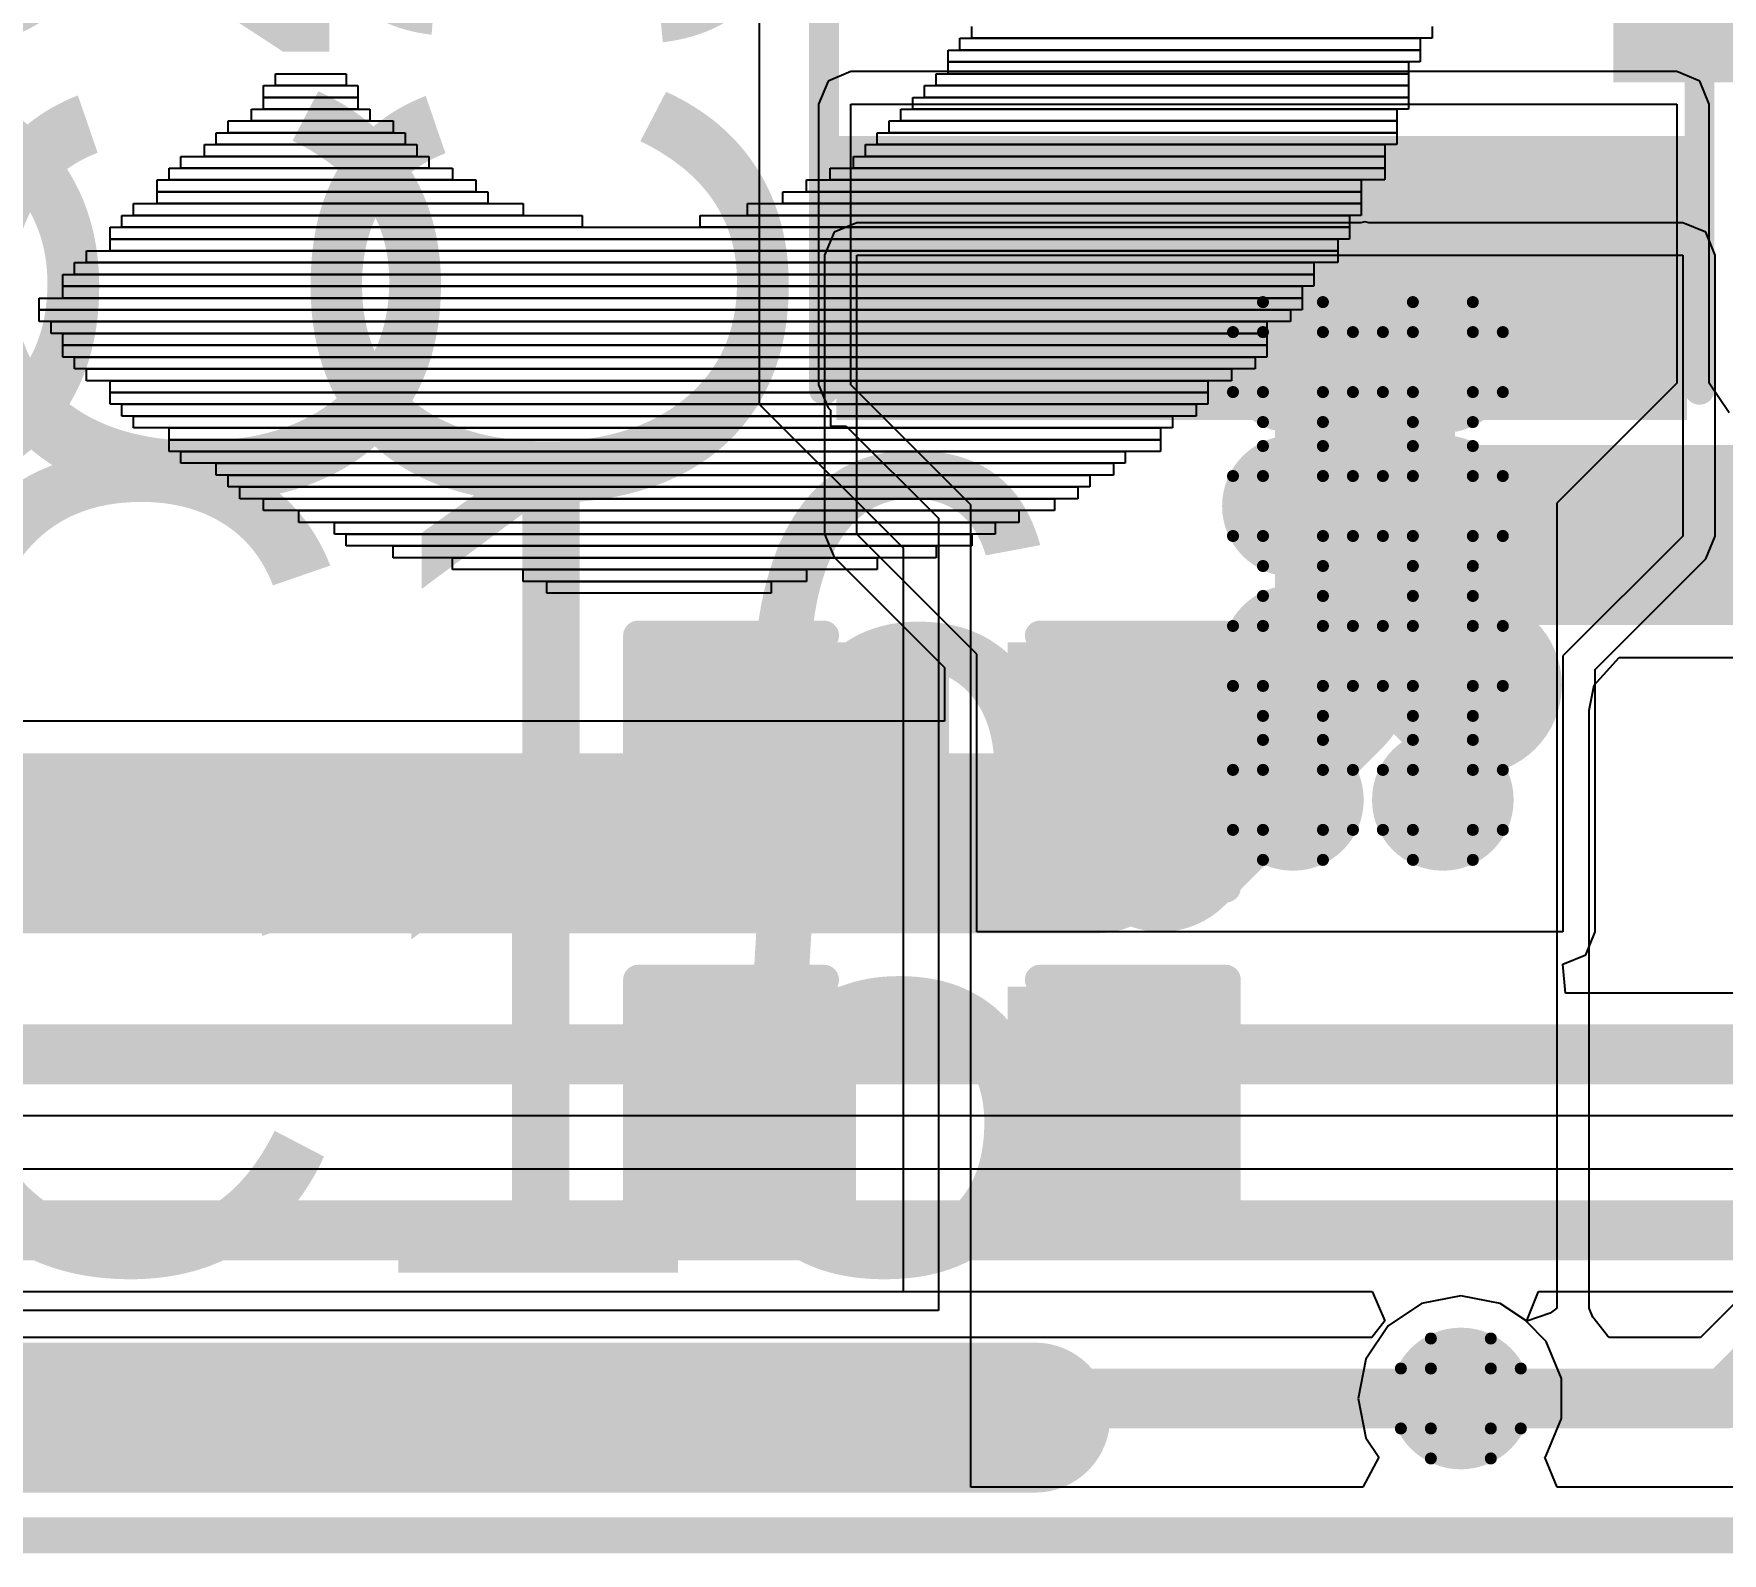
# Model space of a CAD drawing. Header units: inches. Extents: x -1 to 13, y -1.6 to 0.5.
# Drawn here: x 1.435 to 1.7166, y -1.4986 to -1.2453 of the extents above; entities that cross this region are included whole.
import ezdxf

# ---------------------------------------------------------------- set-up
doc = ezdxf.new("R2010")
doc.units = ezdxf.units.IN
doc.header["$MEASUREMENT"] = 0
for name, color, linetype in [('Board_outline', 216, 'Continuous'), ('Bottom Layer', 5, 'Continuous'), ('Bottom Overlay', 54, 'Continuous'), ('Drill Drawing', 1, 'Continuous'), ('Top Glue Points', 56, 'Continuous'), ('Top Layer', 1, 'Continuous'), ('Top Overlay', 2, 'Continuous'), ('Top Paste', 8, 'Continuous'), ('Top Solder', 216, 'Continuous'), ('Via Holes', 16, 'Continuous')]:
    doc.layers.add(name, color=color, linetype=linetype)
doc.styles.add('Arial', font='', dxfattribs={"height": 0.2})
doc.styles.get('Arial').set_extended_font_data('Arial')

# ---------------------------------------------------------------- blocks, each defined once
blk = doc.blocks.new('VLS3012HBX_3R3M_10')
at = {"layer": 'Top Layer'}
for points in [[(-0.05906, 0.06693), (-0.01969, 0.06693), (-0.01969, -0.06693), (-0.05906, -0.06693)], [(0.01969, 0.06693), (0.05906, 0.06693), (0.05906, -0.06693), (0.01969, -0.06693)]]:
    blk.add_hatch(color=1, dxfattribs=at).paths.add_polyline_path(points)
at = {"layer": 'Top Paste'}
for points in [[(-0.05906, 0.06693), (-0.01969, 0.06693), (-0.01969, -0.06693), (-0.05906, -0.06693)], [(0.01969, 0.06693), (0.05906, 0.06693), (0.05906, -0.06693), (0.01969, -0.06693)]]:
    blk.add_hatch(color=8, dxfattribs=at).paths.add_polyline_path(points)
at = {"layer": 'Top Solder'}
for points in [[(-0.06306, 0.07093), (-0.01569, 0.07093), (-0.01569, -0.07093), (-0.06306, -0.07093)], [(0.01569, 0.07093), (0.06306, 0.07093), (0.06306, -0.07093), (0.01569, -0.07093)]]:
    blk.add_hatch(color=216, dxfattribs=at).paths.add_polyline_path(points)
at = {"layer": 'Top Overlay', "const_width": 0.005}
for points in [[(0.058, 0.073), (-0.059, 0.073)], [(0.058, -0.073), (-0.059, -0.073)]]:
    blk.add_lwpolyline(points, dxfattribs=at)
at = {"layer": 'Top Overlay', "const_width": 0.0025}
for points in [[(-0.06025, 0.073, 1), (-0.05775, 0.073, 1)], [(0.05675, 0.073, 1), (0.05925, 0.073, 1)], [(-0.06025, -0.073, 1), (-0.05775, -0.073, 1)], [(0.05675, -0.073, 1), (0.05925, -0.073, 1)]]:
    blk.add_lwpolyline(points, format="xyb", close=True, dxfattribs=at)
blk = doc.blocks.new('CAP_0603_32')
at = {"layer": 'Top Layer'}
for points in [[(-0.015, 0.0175), (-0.015, -0.0175), (-0.045, -0.0175), (-0.045, 0.0175)], [(0.045, 0.0175), (0.045, -0.0175), (0.015, -0.0175), (0.015, 0.0175)]]:
    blk.add_hatch(color=1, dxfattribs=at).paths.add_polyline_path(points)
at = {"layer": 'Top Paste'}
for points in [[(-0.015, 0.0175), (-0.015, -0.0175), (-0.045, -0.0175), (-0.045, 0.0175)], [(0.045, 0.0175), (0.045, -0.0175), (0.015, -0.0175), (0.015, 0.0175)]]:
    blk.add_hatch(color=8, dxfattribs=at).paths.add_polyline_path(points)
at = {"layer": 'Top Solder'}
for points in [[(-0.01264, 0.01986), (-0.01264, -0.01986), (-0.04736, -0.01986), (-0.04736, 0.01986)], [(0.04736, 0.01986), (0.04736, -0.01986), (0.01264, -0.01986), (0.01264, 0.01986)]]:
    blk.add_hatch(color=216, dxfattribs=at).paths.add_polyline_path(points)
at = {"layer": 'Top Overlay', "const_width": 0.005}
for points in [[(-0.049, -0.021), (-0.049, 0.021)], [(-0.049, 0.021), (-0.018, 0.021)], [(0.018, 0.021), (0.049, 0.021)], [(0.049, -0.021), (0.049, 0.021)], [(-0.049, -0.021), (-0.018, -0.021)], [(0.018, -0.021), (0.049, -0.021)]]:
    blk.add_lwpolyline(points, dxfattribs=at)
at = {"layer": 'Top Overlay', "const_width": 0.0025}
for points in [[(-0.05025, 0.021, 1), (-0.04775, 0.021, 1)], [(-0.05025, 0.021, 1), (-0.04775, 0.021, 1)], [(-0.01925, 0.021, 1), (-0.01675, 0.021, 1)], [(0.01675, 0.021, 1), (0.01925, 0.021, 1)], [(0.04775, 0.021, 1), (0.05025, 0.021, 1)], [(0.04775, 0.021, 1), (0.05025, 0.021, 1)], [(-0.05025, -0.021, 1), (-0.04775, -0.021, 1)], [(-0.05025, -0.021, 1), (-0.04775, -0.021, 1)], [(-0.01925, -0.021, 1), (-0.01675, -0.021, 1)], [(0.01675, -0.021, 1), (0.01925, -0.021, 1)], [(0.04775, -0.021, 1), (0.05025, -0.021, 1)], [(0.04775, -0.021, 1), (0.05025, -0.021, 1)]]:
    blk.add_lwpolyline(points, format="xyb", close=True, dxfattribs=at)
blk = doc.blocks.new('CAP_0603_33')
at = {"layer": 'Top Layer'}
for points in [[(-0.015, 0.0175), (-0.015, -0.0175), (-0.045, -0.0175), (-0.045, 0.0175)], [(0.045, 0.0175), (0.045, -0.0175), (0.015, -0.0175), (0.015, 0.0175)]]:
    blk.add_hatch(color=1, dxfattribs=at).paths.add_polyline_path(points)
at = {"layer": 'Top Paste'}
for points in [[(-0.015, 0.0175), (-0.015, -0.0175), (-0.045, -0.0175), (-0.045, 0.0175)], [(0.045, 0.0175), (0.045, -0.0175), (0.015, -0.0175), (0.015, 0.0175)]]:
    blk.add_hatch(color=8, dxfattribs=at).paths.add_polyline_path(points)
at = {"layer": 'Top Solder'}
for points in [[(-0.01264, 0.01986), (-0.01264, -0.01986), (-0.04736, -0.01986), (-0.04736, 0.01986)], [(0.04736, 0.01986), (0.04736, -0.01986), (0.01264, -0.01986), (0.01264, 0.01986)]]:
    blk.add_hatch(color=216, dxfattribs=at).paths.add_polyline_path(points)
at = {"layer": 'Top Overlay', "const_width": 0.005}
for points in [[(-0.049, -0.021), (-0.049, 0.021)], [(-0.049, 0.021), (-0.018, 0.021)], [(0.018, 0.021), (0.049, 0.021)], [(0.049, -0.021), (0.049, 0.021)], [(-0.049, -0.021), (-0.018, -0.021)], [(0.018, -0.021), (0.049, -0.021)]]:
    blk.add_lwpolyline(points, dxfattribs=at)
at = {"layer": 'Top Overlay', "const_width": 0.0025}
for points in [[(-0.05025, 0.021, 1), (-0.04775, 0.021, 1)], [(-0.05025, 0.021, 1), (-0.04775, 0.021, 1)], [(-0.01925, 0.021, 1), (-0.01675, 0.021, 1)], [(0.01675, 0.021, 1), (0.01925, 0.021, 1)], [(0.04775, 0.021, 1), (0.05025, 0.021, 1)], [(0.04775, 0.021, 1), (0.05025, 0.021, 1)], [(-0.05025, -0.021, 1), (-0.04775, -0.021, 1)], [(-0.05025, -0.021, 1), (-0.04775, -0.021, 1)], [(-0.01925, -0.021, 1), (-0.01675, -0.021, 1)], [(0.01675, -0.021, 1), (0.01925, -0.021, 1)], [(0.04775, -0.021, 1), (0.05025, -0.021, 1)], [(0.04775, -0.021, 1), (0.05025, -0.021, 1)]]:
    blk.add_lwpolyline(points, format="xyb", close=True, dxfattribs=at)

msp = doc.modelspace()

# ---------------------------------------------------------------- hatches: boundary and pattern name
at = {"layer": 'Bottom Layer'}
h = msp.add_hatch(color=5, dxfattribs=at)
edge = h.paths.add_edge_path()
edge.add_arc((1.645, -1.3), 0.01181, 0, 360)
h = msp.add_hatch(color=5, dxfattribs=at)
edge = h.paths.add_edge_path()
edge.add_arc((1.67, -1.3), 0.01181, 0, 360)
h = msp.add_hatch(color=5, dxfattribs=at)
edge = h.paths.add_edge_path()
edge.add_arc((1.645, -1.324), 0.01181, 0, 360)
h = msp.add_hatch(color=5, dxfattribs=at)
edge = h.paths.add_edge_path()
edge.add_arc((1.67, -1.324), 0.01181, 0, 360)
h = msp.add_hatch(color=5, dxfattribs=at)
edge = h.paths.add_edge_path()
edge.add_arc((1.645, -1.349), 0.01181, 0, 360)
h = msp.add_hatch(color=5, dxfattribs=at)
edge = h.paths.add_edge_path()
edge.add_arc((1.67, -1.349), 0.01181, 0, 360)
h = msp.add_hatch(color=5, dxfattribs=at)
edge = h.paths.add_edge_path()
edge.add_arc((1.645, -1.373), 0.01181, 0, 360)
h = msp.add_hatch(color=5, dxfattribs=at)
edge = h.paths.add_edge_path()
edge.add_arc((1.67, -1.373), 0.01181, 0, 360)
h = msp.add_hatch(color=5, dxfattribs=at)
edge = h.paths.add_edge_path()
edge.add_arc((1.673, -1.47281), 0.01181, 0, 360)
at = {"layer": 'Top Glue Points'}
for points in [[(1.57193, -1.29823), (1.58767, -1.29823), (1.58767, -1.27461), (1.57193, -1.27461)], [(1.57193, -1.37062), (1.58767, -1.37062), (1.58767, -1.347), (1.57193, -1.347)]]:
    msp.add_hatch(color=56, dxfattribs=at).paths.add_polyline_path(points)
at = {"layer": 'Top Layer'}
h = msp.add_hatch(color=1, dxfattribs=at)
edge = h.paths.add_edge_path()
edge.add_arc((1.645, -1.3), 0.01181, 0, 360)
h = msp.add_hatch(color=1, dxfattribs=at)
edge = h.paths.add_edge_path()
edge.add_arc((1.67, -1.3), 0.01181, 0, 360)
h = msp.add_hatch(color=1, dxfattribs=at)
edge = h.paths.add_edge_path()
edge.add_arc((1.645, -1.324), 0.01181, 0, 360)
h = msp.add_hatch(color=1, dxfattribs=at)
edge = h.paths.add_edge_path()
edge.add_arc((1.67, -1.324), 0.01181, 0, 360)
h = msp.add_hatch(color=1, dxfattribs=at)
edge = h.paths.add_edge_path()
edge.add_arc((1.645, -1.349), 0.01181, 0, 360)
h = msp.add_hatch(color=1, dxfattribs=at)
edge = h.paths.add_edge_path()
edge.add_arc((1.67, -1.349), 0.01181, 0, 360)
h = msp.add_hatch(color=1, dxfattribs=at)
edge = h.paths.add_edge_path()
edge.add_arc((1.645, -1.373), 0.01181, 0, 360)
h = msp.add_hatch(color=1, dxfattribs=at)
edge = h.paths.add_edge_path()
edge.add_arc((1.67, -1.373), 0.01181, 0, 360)
h = msp.add_hatch(color=1, dxfattribs=at)
edge = h.paths.add_edge_path()
edge.add_arc((1.673, -1.47281), 0.01181, 0, 360)
at = {"layer": 'Via Holes'}
h = msp.add_hatch(color=7, dxfattribs=at)
edge = h.paths.add_edge_path()
edge.add_arc((1.645, -1.3), 0.00591, 0, 360)
h = msp.add_hatch(color=7, dxfattribs=at)
edge = h.paths.add_edge_path()
edge.add_arc((1.67, -1.3), 0.00591, 0, 360)
h = msp.add_hatch(color=7, dxfattribs=at)
edge = h.paths.add_edge_path()
edge.add_arc((1.645, -1.324), 0.00591, 0, 360)
h = msp.add_hatch(color=7, dxfattribs=at)
edge = h.paths.add_edge_path()
edge.add_arc((1.67, -1.324), 0.00591, 0, 360)
h = msp.add_hatch(color=7, dxfattribs=at)
edge = h.paths.add_edge_path()
edge.add_arc((1.645, -1.349), 0.00591, 0, 360)
h = msp.add_hatch(color=7, dxfattribs=at)
edge = h.paths.add_edge_path()
edge.add_arc((1.67, -1.349), 0.00591, 0, 360)
h = msp.add_hatch(color=7, dxfattribs=at)
edge = h.paths.add_edge_path()
edge.add_arc((1.645, -1.373), 0.00591, 0, 360)
h = msp.add_hatch(color=7, dxfattribs=at)
edge = h.paths.add_edge_path()
edge.add_arc((1.67, -1.373), 0.00591, 0, 360)
h = msp.add_hatch(color=7, dxfattribs=at)
edge = h.paths.add_edge_path()
edge.add_arc((1.673, -1.47281), 0.00591, 0, 360)

# ---------------------------------------------------------------- linework, layer by layer
at = {"layer": 'Board_outline', "const_width": 0.006}
msp.add_lwpolyline([(-0.65035, -1.49561), (2.89296, -1.49561)], dxfattribs=at)
at = {"layer": 'Bottom Layer'}
for p, q in [((1.5723, -1.27677), (1.56847, -1.27835)), ((1.65635, -1.27677), (1.5723, -1.27677)), ((1.657, -1.27664), (1.65635, -1.27677)), ((1.65765, -1.27677), (1.657, -1.27664)), ((1.71, -1.27677), (1.65765, -1.27677)), ((1.71383, -1.27835), (1.71, -1.27677)), ((1.56847, -1.27835), (1.56689, -1.28218)), ((1.71541, -1.28218), (1.71383, -1.27835)), ((1.56689, -1.28218), (1.56689, -1.3287)), ((1.5723, -1.3287), (1.5723, -1.28218)), ((1.5723, -1.28218), (1.71, -1.28218)), ((1.71, -1.28218), (1.71, -1.329)), ((1.71541, -1.329), (1.71541, -1.28218)), ((1.56689, -1.3287), (1.56847, -1.33253)), ((1.5923, -1.3487), (1.5723, -1.3287)), ((1.71, -1.329), (1.69, -1.349)), ((1.71383, -1.33283), (1.71541, -1.329)), ((1.71541, -1.329), (1.71541, -1.329)), ((1.56847, -1.33253), (1.58689, -1.35094)), ((1.69541, -1.35124), (1.71383, -1.33283)), ((1.5923, -1.395), (1.5923, -1.3487)), ((1.58689, -1.35094), (1.58689, -1.35985)), ((1.69, -1.349), (1.69, -1.395)), ((1.69541, -1.395), (1.69541, -1.35124)), ((1.58689, -1.35985), (1.39687, -1.35985)), ((1.69, -1.395), (1.5923, -1.395)), ((1.69383, -1.39883), (1.69541, -1.395)), ((1.69, -1.40041), (1.69383, -1.39883)), ((1.69047, -1.40522), (1.69, -1.40041)), ((1.79548, -1.40522), (1.69047, -1.40522)), ((0.7369, -1.42561), (1.7997, -1.42561)), ((1.86599, -1.43459), (0.73403, -1.43459)), ((0.85033, -1.45498), (1.65819, -1.45498)), ((1.65819, -1.45498), (1.66034, -1.45986)), ((1.68394, -1.45998), (1.68595, -1.45498)), ((1.68595, -1.45498), (1.87022, -1.45498)), ((1.66034, -1.45986), (1.65817, -1.46262)), ((1.68725, -1.46329), (1.68394, -1.45998)), ((1.65817, -1.46262), (0.85035, -1.46262)), ((1.68981, -1.46947), (1.68725, -1.46329)), ((1.68981, -1.47615), (1.68981, -1.46947)), ((1.68725, -1.48233), (1.68981, -1.47615)), ((1.687, -1.48258), (1.68725, -1.48233)), ((1.68907, -1.48758), (1.687, -1.48258)), ((2.89296, -1.48758), (1.68907, -1.48758))]:
    msp.add_line(p, q, dxfattribs=at)
for points, const_width in [([(1.657, -1.346), (1.657, -1.29703)], 0.03), ([(1.623, -1.38), (1.6495, -1.3535)], 0.03), ([(0.46775, -1.38025), (1.61226, -1.38025)], 0.03), ([(0.72332, -1.41542), (1.7997, -1.41542)], 0.01), ([(0.47725, -1.44478), (1.87022, -1.44478)], 0.01), ([(0.83552, -1.47281), (1.673, -1.47281)], 0.01)]:
    msp.add_lwpolyline(points, dxfattribs=dict(at, const_width=const_width))
for points, const_width in [([(1.6495, -1.29703, 1), (1.6645, -1.29703, 1)], 0.015), ([(1.6495, -1.346, 1), (1.6645, -1.346, 1)], 0.015), ([(1.642, -1.3535, 1), (1.657, -1.3535, 1)], 0.015), ([(1.60476, -1.38025, 1), (1.61976, -1.38025, 1)], 0.015), ([(1.6155, -1.38, 1), (1.6305, -1.38, 1)], 0.015), ([(1.6705, -1.47281, 1), (1.6755, -1.47281, 1)], 0.005)]:
    msp.add_lwpolyline(points, format="xyb", close=True, dxfattribs=dict(at, const_width=const_width))
at = {"layer": 'Bottom Overlay'}
for p, q in [((1.59143, -1.24602), (1.59143, -1.24405)), ((1.6682, -1.24405), (1.6682, -1.24602)), ((1.58946, -1.24799), (1.58946, -1.24602)), ((1.58946, -1.24602), (1.66623, -1.24602)), ((1.6682, -1.24602), (1.59143, -1.24602)), ((1.66623, -1.24602), (1.66623, -1.24799)), ((1.5875, -1.24996), (1.5875, -1.24799)), ((1.5875, -1.24799), (1.66623, -1.24799)), ((1.66623, -1.24996), (1.5875, -1.24996)), ((1.5875, -1.25192), (1.5875, -1.24996)), ((1.5875, -1.24996), (1.66427, -1.24996)), ((1.66623, -1.24799), (1.58946, -1.24799)), ((1.66427, -1.24996), (1.66427, -1.25192)), ((1.66623, -1.24799), (1.66623, -1.24996)), ((1.4753, -1.25389), (1.4753, -1.25192)), ((1.4753, -1.25192), (1.4871, -1.25192)), ((1.4871, -1.25192), (1.4871, -1.25389)), ((1.58553, -1.25389), (1.58553, -1.25192)), ((1.58553, -1.25192), (1.66427, -1.25192)), ((1.66427, -1.25192), (1.5875, -1.25192)), ((1.66427, -1.25192), (1.66427, -1.25389)), ((1.47332, -1.25586), (1.47332, -1.25389)), ((1.47332, -1.25389), (1.48907, -1.25389)), ((1.4871, -1.25389), (1.4753, -1.25389)), ((1.48907, -1.25389), (1.48907, -1.25586)), ((1.58356, -1.25586), (1.58356, -1.25389)), ((1.58356, -1.25389), (1.66427, -1.25389)), ((1.66427, -1.25389), (1.58553, -1.25389)), ((1.66427, -1.25389), (1.66427, -1.25586)), ((1.47135, -1.2598), (1.47135, -1.25783)), ((1.47135, -1.25783), (1.49104, -1.25783)), ((1.47332, -1.25783), (1.47332, -1.25586)), ((1.47332, -1.25586), (1.48907, -1.25586)), ((1.48907, -1.25586), (1.47332, -1.25586)), ((1.48907, -1.25783), (1.47332, -1.25783)), ((1.48907, -1.25586), (1.48907, -1.25783)), ((1.49104, -1.25783), (1.49104, -1.2598)), ((1.57963, -1.2598), (1.57963, -1.25783)), ((1.57963, -1.25783), (1.6623, -1.25783)), ((1.58159, -1.25783), (1.58159, -1.25586)), ((1.58159, -1.25586), (1.66427, -1.25586)), ((1.66427, -1.25783), (1.58159, -1.25783)), ((1.66427, -1.25586), (1.58356, -1.25586)), ((1.6623, -1.25783), (1.6623, -1.2598)), ((1.66427, -1.25586), (1.66427, -1.25783)), ((1.46741, -1.26177), (1.46741, -1.2598)), ((1.46741, -1.2598), (1.49497, -1.2598)), ((1.49104, -1.2598), (1.47135, -1.2598)), ((1.49497, -1.2598), (1.49497, -1.26177)), ((1.57766, -1.26177), (1.57766, -1.2598)), ((1.57766, -1.2598), (1.6623, -1.2598)), ((1.6623, -1.2598), (1.57963, -1.2598)), ((1.6623, -1.2598), (1.6623, -1.26177)), ((1.46348, -1.2657), (1.46348, -1.26374)), ((1.46348, -1.26374), (1.49891, -1.26374)), ((1.46545, -1.26374), (1.46545, -1.26177)), ((1.46545, -1.26177), (1.49694, -1.26177)), ((1.49694, -1.26374), (1.46545, -1.26374)), ((1.49497, -1.26177), (1.46741, -1.26177)), ((1.49694, -1.26177), (1.49694, -1.26374)), ((1.49891, -1.26374), (1.49891, -1.2657)), ((1.57371, -1.2657), (1.57371, -1.26374)), ((1.57371, -1.26374), (1.66033, -1.26374)), ((1.57569, -1.26374), (1.57569, -1.26177)), ((1.57569, -1.26177), (1.6623, -1.26177)), ((1.6623, -1.26374), (1.57569, -1.26374)), ((1.6623, -1.26177), (1.57766, -1.26177)), ((1.66033, -1.26374), (1.66033, -1.2657)), ((1.6623, -1.26177), (1.6623, -1.26374)), ((1.45955, -1.26767), (1.45955, -1.2657)), ((1.45955, -1.2657), (1.50089, -1.2657)), ((1.49891, -1.2657), (1.46348, -1.2657)), ((1.50089, -1.2657), (1.50089, -1.26767)), ((1.57174, -1.26767), (1.57174, -1.2657)), ((1.57174, -1.2657), (1.66033, -1.2657)), ((1.66033, -1.2657), (1.57371, -1.2657)), ((1.66033, -1.2657), (1.66033, -1.26767)), ((1.45561, -1.27161), (1.45561, -1.26964)), ((1.45561, -1.26964), (1.50876, -1.26964)), ((1.45758, -1.26964), (1.45758, -1.26767)), ((1.45758, -1.26767), (1.50482, -1.26767)), ((1.50482, -1.26964), (1.45758, -1.26964)), ((1.50089, -1.26767), (1.45955, -1.26767)), ((1.50482, -1.26767), (1.50482, -1.26964)), ((1.50876, -1.26964), (1.50876, -1.27161)), ((1.56387, -1.27161), (1.56387, -1.26964)), ((1.56387, -1.26964), (1.6564, -1.26964)), ((1.56781, -1.26964), (1.56781, -1.26767)), ((1.56781, -1.26767), (1.66033, -1.26767)), ((1.66033, -1.26964), (1.56781, -1.26964)), ((1.66033, -1.26767), (1.57174, -1.26767)), ((1.6564, -1.26964), (1.6564, -1.27161)), ((1.66033, -1.26767), (1.66033, -1.26964)), ((1.45561, -1.27358), (1.45561, -1.27161)), ((1.45561, -1.27161), (1.51073, -1.27161)), ((1.50876, -1.27161), (1.45561, -1.27161)), ((1.51073, -1.27161), (1.51073, -1.27358)), ((1.55994, -1.27358), (1.55994, -1.27161)), ((1.55994, -1.27161), (1.6564, -1.27161)), ((1.6564, -1.27161), (1.56387, -1.27161)), ((1.6564, -1.27161), (1.6564, -1.27358)), ((1.45166, -1.27555), (1.45166, -1.27358)), ((1.45166, -1.27358), (1.51662, -1.27358)), ((1.51073, -1.27358), (1.45561, -1.27358)), ((1.51662, -1.27358), (1.51662, -1.27555)), ((1.55404, -1.27555), (1.55404, -1.27358)), ((1.55404, -1.27358), (1.6564, -1.27358)), ((1.6564, -1.27358), (1.55994, -1.27358)), ((1.6564, -1.27358), (1.6564, -1.27555)), ((1.44773, -1.27948), (1.44773, -1.27751)), ((1.44773, -1.27751), (1.65443, -1.27751)), ((1.44971, -1.27751), (1.44971, -1.27555)), ((1.44971, -1.27555), (1.52648, -1.27555)), ((1.52648, -1.27751), (1.44971, -1.27751)), ((1.51662, -1.27555), (1.45166, -1.27555)), ((1.52648, -1.27555), (1.52648, -1.27751)), ((1.54615, -1.27751), (1.54615, -1.27555)), ((1.54615, -1.27555), (1.65443, -1.27555)), ((1.65443, -1.27751), (1.54615, -1.27751)), ((1.6564, -1.27555), (1.55404, -1.27555)), ((1.65443, -1.27555), (1.65443, -1.27751)), ((1.65443, -1.27751), (1.65443, -1.27948)), ((1.44773, -1.28145), (1.44773, -1.27948)), ((1.44773, -1.27948), (1.65246, -1.27948)), ((1.65443, -1.27948), (1.44773, -1.27948)), ((1.65246, -1.27948), (1.65246, -1.28145)), ((1.44182, -1.28539), (1.44182, -1.28342)), ((1.44182, -1.28342), (1.64851, -1.28342)), ((1.44379, -1.28342), (1.44379, -1.28145)), ((1.44379, -1.28145), (1.65246, -1.28145)), ((1.65246, -1.28342), (1.44379, -1.28342)), ((1.65246, -1.28145), (1.44773, -1.28145)), ((1.64851, -1.28342), (1.64851, -1.28539)), ((1.65246, -1.28145), (1.65246, -1.28342)), ((1.43986, -1.28736), (1.43986, -1.28539)), ((1.43986, -1.28539), (1.64851, -1.28539)), ((1.64851, -1.28539), (1.44182, -1.28539)), ((1.64851, -1.28539), (1.64851, -1.28736)), ((1.43592, -1.29129), (1.43592, -1.28933)), ((1.43592, -1.28933), (1.64655, -1.28933)), ((1.64851, -1.28736), (1.43986, -1.28736)), ((1.43986, -1.28933), (1.43986, -1.28736)), ((1.43986, -1.28736), (1.64655, -1.28736)), ((1.64655, -1.28933), (1.43986, -1.28933)), ((1.64655, -1.28736), (1.64655, -1.28933)), ((1.64655, -1.28933), (1.64655, -1.29129)), ((1.64655, -1.29129), (1.43592, -1.29129)), ((1.43592, -1.29326), (1.43592, -1.29129)), ((1.43592, -1.29129), (1.64458, -1.29129)), ((1.64458, -1.29129), (1.64458, -1.29326)), ((1.64458, -1.29326), (1.43592, -1.29326)), ((1.43789, -1.29523), (1.43789, -1.29326)), ((1.43789, -1.29326), (1.64064, -1.29326)), ((1.64064, -1.29523), (1.43789, -1.29523)), ((1.43986, -1.2972), (1.43986, -1.29523)), ((1.43986, -1.29523), (1.64064, -1.29523)), ((1.64064, -1.29326), (1.64064, -1.29523)), ((1.64064, -1.29523), (1.64064, -1.2972)), ((1.64064, -1.2972), (1.43986, -1.2972)), ((1.43986, -1.29917), (1.43986, -1.2972)), ((1.43986, -1.2972), (1.64064, -1.2972)), ((1.64064, -1.2972), (1.64064, -1.29917)), ((1.64064, -1.29917), (1.43986, -1.29917)), ((1.44182, -1.30114), (1.44182, -1.29917)), ((1.44182, -1.29917), (1.63868, -1.29917)), ((1.63868, -1.29917), (1.63868, -1.30114)), ((1.63868, -1.30114), (1.44182, -1.30114)), ((1.44379, -1.30311), (1.44379, -1.30114)), ((1.44379, -1.30114), (1.63474, -1.30114)), ((1.63474, -1.30311), (1.44379, -1.30311)), ((1.44773, -1.30507), (1.44773, -1.30311)), ((1.44773, -1.30311), (1.63081, -1.30311)), ((1.63081, -1.30311), (1.63081, -1.30507)), ((1.63474, -1.30114), (1.63474, -1.30311)), ((1.63081, -1.30507), (1.44773, -1.30507)), ((1.44773, -1.30704), (1.44773, -1.30507)), ((1.44773, -1.30507), (1.63081, -1.30507)), ((1.63081, -1.30507), (1.63081, -1.30704)), ((1.63081, -1.30704), (1.44773, -1.30704)), ((1.44971, -1.30901), (1.44971, -1.30704)), ((1.44971, -1.30704), (1.62884, -1.30704)), ((1.62884, -1.30901), (1.44971, -1.30901)), ((1.45166, -1.31098), (1.45166, -1.30901)), ((1.45166, -1.30901), (1.62489, -1.30901)), ((1.62489, -1.30901), (1.62489, -1.31098)), ((1.62884, -1.30704), (1.62884, -1.30901)), ((1.62489, -1.31098), (1.45166, -1.31098)), ((1.45758, -1.31295), (1.45758, -1.31098)), ((1.45758, -1.31098), (1.62292, -1.31098)), ((1.62292, -1.31098), (1.62292, -1.31295)), ((1.62292, -1.31295), (1.45758, -1.31295)), ((1.45758, -1.31492), (1.45758, -1.31295)), ((1.45758, -1.31295), (1.62292, -1.31295)), ((1.62292, -1.31492), (1.45758, -1.31492)), ((1.45955, -1.31688), (1.45955, -1.31492)), ((1.45955, -1.31492), (1.61702, -1.31492)), ((1.61702, -1.31492), (1.61702, -1.31688)), ((1.62292, -1.31295), (1.62292, -1.31492)), ((1.61702, -1.31688), (1.45955, -1.31688)), ((1.46545, -1.31885), (1.46545, -1.31688)), ((1.46545, -1.31688), (1.61505, -1.31688)), ((1.61505, -1.31688), (1.61505, -1.31885)), ((1.61505, -1.31885), (1.46545, -1.31885)), ((1.46741, -1.32082), (1.46741, -1.31885)), ((1.46741, -1.31885), (1.61112, -1.31885)), ((1.61112, -1.31885), (1.61112, -1.32082)), ((1.61112, -1.32082), (1.46741, -1.32082)), ((1.46938, -1.32279), (1.46938, -1.32082)), ((1.46938, -1.32082), (1.60915, -1.32082)), ((1.60915, -1.32279), (1.46938, -1.32279)), ((1.47332, -1.32476), (1.47332, -1.32279)), ((1.47332, -1.32279), (1.60522, -1.32279)), ((1.60522, -1.32279), (1.60522, -1.32476)), ((1.60915, -1.32082), (1.60915, -1.32279)), ((1.60522, -1.32476), (1.47332, -1.32476)), ((1.47923, -1.32673), (1.47923, -1.32476)), ((1.47923, -1.32476), (1.5993, -1.32476)), ((1.5993, -1.32476), (1.5993, -1.32673)), ((1.5993, -1.32673), (1.47923, -1.32673)), ((1.48514, -1.3287), (1.48514, -1.32673)), ((1.48514, -1.32673), (1.59536, -1.32673)), ((1.59536, -1.3287), (1.48514, -1.3287)), ((1.4871, -1.33066), (1.4871, -1.3287)), ((1.4871, -1.3287), (1.59143, -1.3287)), ((1.59143, -1.3287), (1.59143, -1.33066)), ((1.59536, -1.32673), (1.59536, -1.3287)), ((1.59143, -1.33066), (1.4871, -1.33066)), ((1.49497, -1.33263), (1.49497, -1.33066)), ((1.49497, -1.33066), (1.58553, -1.33066)), ((1.58553, -1.33066), (1.58553, -1.33263)), ((1.58553, -1.33263), (1.49497, -1.33263)), ((1.50482, -1.3346), (1.50482, -1.33263)), ((1.50482, -1.33263), (1.57569, -1.33263)), ((1.57569, -1.3346), (1.50482, -1.3346)), ((1.51662, -1.33657), (1.51662, -1.3346)), ((1.51662, -1.3346), (1.56387, -1.3346)), ((1.56387, -1.3346), (1.56387, -1.33657)), ((1.57569, -1.33263), (1.57569, -1.3346)), ((1.56387, -1.33657), (1.51662, -1.33657)), ((1.52056, -1.33854), (1.52056, -1.33657)), ((1.52056, -1.33657), (1.55797, -1.33657)), ((1.55797, -1.33657), (1.55797, -1.33854)), ((1.55797, -1.33854), (1.52056, -1.33854))]:
    msp.add_line(p, q, dxfattribs=at)
at = {"layer": 'Drill Drawing', "const_width": 0.002}
for points in [[(1.64, -1.295), (1.64, -1.29)], [(1.64, -1.29), (1.65, -1.29)], [(1.65, -1.295), (1.65, -1.29)], [(1.665, -1.295), (1.665, -1.29)], [(1.665, -1.29), (1.675, -1.29)], [(1.675, -1.295), (1.675, -1.29)], [(1.635, -1.305), (1.635, -1.295)], [(1.635, -1.295), (1.64, -1.295)], [(1.65, -1.295), (1.655, -1.295)], [(1.655, -1.305), (1.655, -1.295)], [(1.66, -1.305), (1.66, -1.295)], [(1.66, -1.295), (1.665, -1.295)], [(1.675, -1.295), (1.68, -1.295)], [(1.68, -1.305), (1.68, -1.295)], [(1.635, -1.305), (1.64, -1.305)], [(1.64, -1.31), (1.64, -1.305)], [(1.65, -1.305), (1.655, -1.305)], [(1.65, -1.31), (1.65, -1.305)], [(1.66, -1.305), (1.665, -1.305)], [(1.665, -1.31), (1.665, -1.305)], [(1.675, -1.305), (1.68, -1.305)], [(1.675, -1.31), (1.675, -1.305)], [(1.64, -1.31), (1.65, -1.31)], [(1.665, -1.31), (1.675, -1.31)], [(1.64, -1.319), (1.64, -1.314)], [(1.64, -1.314), (1.65, -1.314)], [(1.65, -1.319), (1.65, -1.314)], [(1.665, -1.319), (1.665, -1.314)], [(1.665, -1.314), (1.675, -1.314)], [(1.675, -1.319), (1.675, -1.314)], [(1.635, -1.329), (1.635, -1.319)], [(1.635, -1.319), (1.64, -1.319)], [(1.65, -1.319), (1.655, -1.319)], [(1.655, -1.329), (1.655, -1.319)], [(1.66, -1.329), (1.66, -1.319)], [(1.66, -1.319), (1.665, -1.319)], [(1.675, -1.319), (1.68, -1.319)], [(1.68, -1.329), (1.68, -1.319)], [(1.635, -1.329), (1.64, -1.329)], [(1.64, -1.334), (1.64, -1.329)], [(1.65, -1.329), (1.655, -1.329)], [(1.65, -1.334), (1.65, -1.329)], [(1.66, -1.329), (1.665, -1.329)], [(1.665, -1.334), (1.665, -1.329)], [(1.675, -1.329), (1.68, -1.329)], [(1.675, -1.334), (1.675, -1.329)], [(1.64, -1.334), (1.65, -1.334)], [(1.665, -1.334), (1.675, -1.334)], [(1.64, -1.344), (1.64, -1.339)], [(1.64, -1.339), (1.65, -1.339)], [(1.65, -1.344), (1.65, -1.339)], [(1.665, -1.344), (1.665, -1.339)], [(1.665, -1.339), (1.675, -1.339)], [(1.675, -1.344), (1.675, -1.339)], [(1.635, -1.354), (1.635, -1.344)], [(1.635, -1.344), (1.64, -1.344)], [(1.65, -1.344), (1.655, -1.344)], [(1.655, -1.354), (1.655, -1.344)], [(1.66, -1.354), (1.66, -1.344)], [(1.66, -1.344), (1.665, -1.344)], [(1.675, -1.344), (1.68, -1.344)], [(1.68, -1.354), (1.68, -1.344)], [(1.635, -1.354), (1.64, -1.354)], [(1.64, -1.359), (1.64, -1.354)], [(1.65, -1.354), (1.655, -1.354)], [(1.65, -1.359), (1.65, -1.354)], [(1.66, -1.354), (1.665, -1.354)], [(1.665, -1.359), (1.665, -1.354)], [(1.675, -1.354), (1.68, -1.354)], [(1.675, -1.359), (1.675, -1.354)], [(1.64, -1.359), (1.65, -1.359)], [(1.665, -1.359), (1.675, -1.359)], [(1.64, -1.368), (1.64, -1.363)], [(1.64, -1.363), (1.65, -1.363)], [(1.65, -1.368), (1.65, -1.363)], [(1.665, -1.368), (1.665, -1.363)], [(1.665, -1.363), (1.675, -1.363)], [(1.675, -1.368), (1.675, -1.363)], [(1.635, -1.378), (1.635, -1.368)], [(1.635, -1.368), (1.64, -1.368)], [(1.65, -1.368), (1.655, -1.368)], [(1.655, -1.378), (1.655, -1.368)], [(1.66, -1.378), (1.66, -1.368)], [(1.66, -1.368), (1.665, -1.368)], [(1.675, -1.368), (1.68, -1.368)], [(1.68, -1.378), (1.68, -1.368)], [(1.635, -1.378), (1.64, -1.378)], [(1.64, -1.383), (1.64, -1.378)], [(1.65, -1.378), (1.655, -1.378)], [(1.65, -1.383), (1.65, -1.378)], [(1.66, -1.378), (1.665, -1.378)], [(1.665, -1.383), (1.665, -1.378)], [(1.675, -1.378), (1.68, -1.378)], [(1.675, -1.383), (1.675, -1.378)], [(1.64, -1.383), (1.65, -1.383)], [(1.665, -1.383), (1.675, -1.383)], [(1.668, -1.46781), (1.668, -1.46281)], [(1.668, -1.46281), (1.678, -1.46281)], [(1.678, -1.46781), (1.678, -1.46281)], [(1.663, -1.47781), (1.663, -1.46781)], [(1.663, -1.46781), (1.668, -1.46781)], [(1.678, -1.46781), (1.683, -1.46781)], [(1.683, -1.47781), (1.683, -1.46781)], [(1.663, -1.47781), (1.668, -1.47781)], [(1.668, -1.48281), (1.668, -1.47781)], [(1.678, -1.47781), (1.683, -1.47781)], [(1.678, -1.48281), (1.678, -1.47781)], [(1.668, -1.48281), (1.678, -1.48281)]]:
    msp.add_lwpolyline(points, dxfattribs=at)
at = {"layer": 'Drill Drawing', "const_width": 0.001}
for points in [[(1.6395, -1.29, 1), (1.6405, -1.29, 1)], [(1.6395, -1.29, 1), (1.6405, -1.29, 1)], [(1.6495, -1.29, 1), (1.6505, -1.29, 1)], [(1.6495, -1.29, 1), (1.6505, -1.29, 1)], [(1.6645, -1.29, 1), (1.6655, -1.29, 1)], [(1.6645, -1.29, 1), (1.6655, -1.29, 1)], [(1.6745, -1.29, 1), (1.6755, -1.29, 1)], [(1.6745, -1.29, 1), (1.6755, -1.29, 1)], [(1.6345, -1.295, 1), (1.6355, -1.295, 1)], [(1.6345, -1.295, 1), (1.6355, -1.295, 1)], [(1.6395, -1.295, 1), (1.6405, -1.295, 1)], [(1.6395, -1.295, 1), (1.6405, -1.295, 1)], [(1.6495, -1.295, 1), (1.6505, -1.295, 1)], [(1.6495, -1.295, 1), (1.6505, -1.295, 1)], [(1.6545, -1.295, 1), (1.6555, -1.295, 1)], [(1.6545, -1.295, 1), (1.6555, -1.295, 1)], [(1.6595, -1.295, 1), (1.6605, -1.295, 1)], [(1.6595, -1.295, 1), (1.6605, -1.295, 1)], [(1.6645, -1.295, 1), (1.6655, -1.295, 1)], [(1.6645, -1.295, 1), (1.6655, -1.295, 1)], [(1.6745, -1.295, 1), (1.6755, -1.295, 1)], [(1.6745, -1.295, 1), (1.6755, -1.295, 1)], [(1.6795, -1.295, 1), (1.6805, -1.295, 1)], [(1.6795, -1.295, 1), (1.6805, -1.295, 1)], [(1.6345, -1.305, 1), (1.6355, -1.305, 1)], [(1.6345, -1.305, 1), (1.6355, -1.305, 1)], [(1.6395, -1.305, 1), (1.6405, -1.305, 1)], [(1.6395, -1.305, 1), (1.6405, -1.305, 1)], [(1.6495, -1.305, 1), (1.6505, -1.305, 1)], [(1.6495, -1.305, 1), (1.6505, -1.305, 1)], [(1.6545, -1.305, 1), (1.6555, -1.305, 1)], [(1.6545, -1.305, 1), (1.6555, -1.305, 1)], [(1.6595, -1.305, 1), (1.6605, -1.305, 1)], [(1.6595, -1.305, 1), (1.6605, -1.305, 1)], [(1.6645, -1.305, 1), (1.6655, -1.305, 1)], [(1.6645, -1.305, 1), (1.6655, -1.305, 1)], [(1.6745, -1.305, 1), (1.6755, -1.305, 1)], [(1.6745, -1.305, 1), (1.6755, -1.305, 1)], [(1.6795, -1.305, 1), (1.6805, -1.305, 1)], [(1.6795, -1.305, 1), (1.6805, -1.305, 1)], [(1.6395, -1.31, 1), (1.6405, -1.31, 1)], [(1.6395, -1.31, 1), (1.6405, -1.31, 1)], [(1.6495, -1.31, 1), (1.6505, -1.31, 1)], [(1.6495, -1.31, 1), (1.6505, -1.31, 1)], [(1.6645, -1.31, 1), (1.6655, -1.31, 1)], [(1.6645, -1.31, 1), (1.6655, -1.31, 1)], [(1.6745, -1.31, 1), (1.6755, -1.31, 1)], [(1.6745, -1.31, 1), (1.6755, -1.31, 1)], [(1.6395, -1.314, 1), (1.6405, -1.314, 1)], [(1.6395, -1.314, 1), (1.6405, -1.314, 1)], [(1.6495, -1.314, 1), (1.6505, -1.314, 1)], [(1.6495, -1.314, 1), (1.6505, -1.314, 1)], [(1.6645, -1.314, 1), (1.6655, -1.314, 1)], [(1.6645, -1.314, 1), (1.6655, -1.314, 1)], [(1.6745, -1.314, 1), (1.6755, -1.314, 1)], [(1.6745, -1.314, 1), (1.6755, -1.314, 1)], [(1.6345, -1.319, 1), (1.6355, -1.319, 1)], [(1.6345, -1.319, 1), (1.6355, -1.319, 1)], [(1.6395, -1.319, 1), (1.6405, -1.319, 1)], [(1.6395, -1.319, 1), (1.6405, -1.319, 1)], [(1.6495, -1.319, 1), (1.6505, -1.319, 1)], [(1.6495, -1.319, 1), (1.6505, -1.319, 1)], [(1.6545, -1.319, 1), (1.6555, -1.319, 1)], [(1.6545, -1.319, 1), (1.6555, -1.319, 1)], [(1.6595, -1.319, 1), (1.6605, -1.319, 1)], [(1.6595, -1.319, 1), (1.6605, -1.319, 1)], [(1.6645, -1.319, 1), (1.6655, -1.319, 1)], [(1.6645, -1.319, 1), (1.6655, -1.319, 1)], [(1.6745, -1.319, 1), (1.6755, -1.319, 1)], [(1.6745, -1.319, 1), (1.6755, -1.319, 1)], [(1.6795, -1.319, 1), (1.6805, -1.319, 1)], [(1.6795, -1.319, 1), (1.6805, -1.319, 1)], [(1.6345, -1.329, 1), (1.6355, -1.329, 1)], [(1.6345, -1.329, 1), (1.6355, -1.329, 1)], [(1.6395, -1.329, 1), (1.6405, -1.329, 1)], [(1.6395, -1.329, 1), (1.6405, -1.329, 1)], [(1.6495, -1.329, 1), (1.6505, -1.329, 1)], [(1.6495, -1.329, 1), (1.6505, -1.329, 1)], [(1.6545, -1.329, 1), (1.6555, -1.329, 1)], [(1.6545, -1.329, 1), (1.6555, -1.329, 1)], [(1.6595, -1.329, 1), (1.6605, -1.329, 1)], [(1.6595, -1.329, 1), (1.6605, -1.329, 1)], [(1.6645, -1.329, 1), (1.6655, -1.329, 1)], [(1.6645, -1.329, 1), (1.6655, -1.329, 1)], [(1.6745, -1.329, 1), (1.6755, -1.329, 1)], [(1.6745, -1.329, 1), (1.6755, -1.329, 1)], [(1.6795, -1.329, 1), (1.6805, -1.329, 1)], [(1.6795, -1.329, 1), (1.6805, -1.329, 1)], [(1.6395, -1.334, 1), (1.6405, -1.334, 1)], [(1.6395, -1.334, 1), (1.6405, -1.334, 1)], [(1.6495, -1.334, 1), (1.6505, -1.334, 1)], [(1.6495, -1.334, 1), (1.6505, -1.334, 1)], [(1.6645, -1.334, 1), (1.6655, -1.334, 1)], [(1.6645, -1.334, 1), (1.6655, -1.334, 1)], [(1.6745, -1.334, 1), (1.6755, -1.334, 1)], [(1.6745, -1.334, 1), (1.6755, -1.334, 1)], [(1.6395, -1.339, 1), (1.6405, -1.339, 1)], [(1.6395, -1.339, 1), (1.6405, -1.339, 1)], [(1.6495, -1.339, 1), (1.6505, -1.339, 1)], [(1.6495, -1.339, 1), (1.6505, -1.339, 1)], [(1.6645, -1.339, 1), (1.6655, -1.339, 1)], [(1.6645, -1.339, 1), (1.6655, -1.339, 1)], [(1.6745, -1.339, 1), (1.6755, -1.339, 1)], [(1.6745, -1.339, 1), (1.6755, -1.339, 1)], [(1.6345, -1.344, 1), (1.6355, -1.344, 1)], [(1.6345, -1.344, 1), (1.6355, -1.344, 1)], [(1.6395, -1.344, 1), (1.6405, -1.344, 1)], [(1.6395, -1.344, 1), (1.6405, -1.344, 1)], [(1.6495, -1.344, 1), (1.6505, -1.344, 1)], [(1.6495, -1.344, 1), (1.6505, -1.344, 1)], [(1.6545, -1.344, 1), (1.6555, -1.344, 1)], [(1.6545, -1.344, 1), (1.6555, -1.344, 1)], [(1.6595, -1.344, 1), (1.6605, -1.344, 1)], [(1.6595, -1.344, 1), (1.6605, -1.344, 1)], [(1.6645, -1.344, 1), (1.6655, -1.344, 1)], [(1.6645, -1.344, 1), (1.6655, -1.344, 1)], [(1.6745, -1.344, 1), (1.6755, -1.344, 1)], [(1.6745, -1.344, 1), (1.6755, -1.344, 1)], [(1.6795, -1.344, 1), (1.6805, -1.344, 1)], [(1.6795, -1.344, 1), (1.6805, -1.344, 1)], [(1.6345, -1.354, 1), (1.6355, -1.354, 1)], [(1.6345, -1.354, 1), (1.6355, -1.354, 1)], [(1.6395, -1.354, 1), (1.6405, -1.354, 1)], [(1.6395, -1.354, 1), (1.6405, -1.354, 1)], [(1.6495, -1.354, 1), (1.6505, -1.354, 1)], [(1.6495, -1.354, 1), (1.6505, -1.354, 1)], [(1.6545, -1.354, 1), (1.6555, -1.354, 1)], [(1.6545, -1.354, 1), (1.6555, -1.354, 1)], [(1.6595, -1.354, 1), (1.6605, -1.354, 1)], [(1.6595, -1.354, 1), (1.6605, -1.354, 1)], [(1.6645, -1.354, 1), (1.6655, -1.354, 1)], [(1.6645, -1.354, 1), (1.6655, -1.354, 1)], [(1.6745, -1.354, 1), (1.6755, -1.354, 1)], [(1.6745, -1.354, 1), (1.6755, -1.354, 1)], [(1.6795, -1.354, 1), (1.6805, -1.354, 1)], [(1.6795, -1.354, 1), (1.6805, -1.354, 1)], [(1.6395, -1.359, 1), (1.6405, -1.359, 1)], [(1.6395, -1.359, 1), (1.6405, -1.359, 1)], [(1.6495, -1.359, 1), (1.6505, -1.359, 1)], [(1.6495, -1.359, 1), (1.6505, -1.359, 1)], [(1.6645, -1.359, 1), (1.6655, -1.359, 1)], [(1.6645, -1.359, 1), (1.6655, -1.359, 1)], [(1.6745, -1.359, 1), (1.6755, -1.359, 1)], [(1.6745, -1.359, 1), (1.6755, -1.359, 1)], [(1.6395, -1.363, 1), (1.6405, -1.363, 1)], [(1.6395, -1.363, 1), (1.6405, -1.363, 1)], [(1.6495, -1.363, 1), (1.6505, -1.363, 1)], [(1.6495, -1.363, 1), (1.6505, -1.363, 1)], [(1.6645, -1.363, 1), (1.6655, -1.363, 1)], [(1.6645, -1.363, 1), (1.6655, -1.363, 1)], [(1.6745, -1.363, 1), (1.6755, -1.363, 1)], [(1.6745, -1.363, 1), (1.6755, -1.363, 1)], [(1.6345, -1.368, 1), (1.6355, -1.368, 1)], [(1.6345, -1.368, 1), (1.6355, -1.368, 1)], [(1.6395, -1.368, 1), (1.6405, -1.368, 1)], [(1.6395, -1.368, 1), (1.6405, -1.368, 1)], [(1.6495, -1.368, 1), (1.6505, -1.368, 1)], [(1.6495, -1.368, 1), (1.6505, -1.368, 1)], [(1.6545, -1.368, 1), (1.6555, -1.368, 1)], [(1.6545, -1.368, 1), (1.6555, -1.368, 1)], [(1.6595, -1.368, 1), (1.6605, -1.368, 1)], [(1.6595, -1.368, 1), (1.6605, -1.368, 1)], [(1.6645, -1.368, 1), (1.6655, -1.368, 1)], [(1.6645, -1.368, 1), (1.6655, -1.368, 1)], [(1.6745, -1.368, 1), (1.6755, -1.368, 1)], [(1.6745, -1.368, 1), (1.6755, -1.368, 1)], [(1.6795, -1.368, 1), (1.6805, -1.368, 1)], [(1.6795, -1.368, 1), (1.6805, -1.368, 1)], [(1.6345, -1.378, 1), (1.6355, -1.378, 1)], [(1.6345, -1.378, 1), (1.6355, -1.378, 1)], [(1.6395, -1.378, 1), (1.6405, -1.378, 1)], [(1.6395, -1.378, 1), (1.6405, -1.378, 1)], [(1.6495, -1.378, 1), (1.6505, -1.378, 1)], [(1.6495, -1.378, 1), (1.6505, -1.378, 1)], [(1.6545, -1.378, 1), (1.6555, -1.378, 1)], [(1.6545, -1.378, 1), (1.6555, -1.378, 1)], [(1.6595, -1.378, 1), (1.6605, -1.378, 1)], [(1.6595, -1.378, 1), (1.6605, -1.378, 1)], [(1.6645, -1.378, 1), (1.6655, -1.378, 1)], [(1.6645, -1.378, 1), (1.6655, -1.378, 1)], [(1.6745, -1.378, 1), (1.6755, -1.378, 1)], [(1.6745, -1.378, 1), (1.6755, -1.378, 1)], [(1.6795, -1.378, 1), (1.6805, -1.378, 1)], [(1.6795, -1.378, 1), (1.6805, -1.378, 1)], [(1.6395, -1.383, 1), (1.6405, -1.383, 1)], [(1.6395, -1.383, 1), (1.6405, -1.383, 1)], [(1.6495, -1.383, 1), (1.6505, -1.383, 1)], [(1.6495, -1.383, 1), (1.6505, -1.383, 1)], [(1.6645, -1.383, 1), (1.6655, -1.383, 1)], [(1.6645, -1.383, 1), (1.6655, -1.383, 1)], [(1.6745, -1.383, 1), (1.6755, -1.383, 1)], [(1.6745, -1.383, 1), (1.6755, -1.383, 1)], [(1.6675, -1.46281, 1), (1.6685, -1.46281, 1)], [(1.6675, -1.46281, 1), (1.6685, -1.46281, 1)], [(1.6775, -1.46281, 1), (1.6785, -1.46281, 1)], [(1.6775, -1.46281, 1), (1.6785, -1.46281, 1)], [(1.6625, -1.46781, 1), (1.6635, -1.46781, 1)], [(1.6625, -1.46781, 1), (1.6635, -1.46781, 1)], [(1.6675, -1.46781, 1), (1.6685, -1.46781, 1)], [(1.6675, -1.46781, 1), (1.6685, -1.46781, 1)], [(1.6775, -1.46781, 1), (1.6785, -1.46781, 1)], [(1.6775, -1.46781, 1), (1.6785, -1.46781, 1)], [(1.6825, -1.46781, 1), (1.6835, -1.46781, 1)], [(1.6825, -1.46781, 1), (1.6835, -1.46781, 1)], [(1.6625, -1.47781, 1), (1.6635, -1.47781, 1)], [(1.6625, -1.47781, 1), (1.6635, -1.47781, 1)], [(1.6675, -1.47781, 1), (1.6685, -1.47781, 1)], [(1.6675, -1.47781, 1), (1.6685, -1.47781, 1)], [(1.6775, -1.47781, 1), (1.6785, -1.47781, 1)], [(1.6775, -1.47781, 1), (1.6785, -1.47781, 1)], [(1.6825, -1.47781, 1), (1.6835, -1.47781, 1)], [(1.6825, -1.47781, 1), (1.6835, -1.47781, 1)], [(1.6675, -1.48281, 1), (1.6685, -1.48281, 1)], [(1.6675, -1.48281, 1), (1.6685, -1.48281, 1)], [(1.6775, -1.48281, 1), (1.6785, -1.48281, 1)], [(1.6775, -1.48281, 1), (1.6785, -1.48281, 1)]]:
    msp.add_lwpolyline(points, format="xyb", close=True, dxfattribs=at)
at = {"layer": 'Top Layer'}
for p, q in [((1.556, -1.208), (1.556, -1.307)), ((1.5713, -1.25157), (1.56747, -1.25315)), ((1.709, -1.25157), (1.5713, -1.25157)), ((1.71283, -1.25315), (1.709, -1.25157)), ((1.56747, -1.25315), (1.56589, -1.25698)), ((1.71441, -1.25698), (1.71283, -1.25315)), ((1.56589, -1.25698), (1.56589, -1.3038)), ((1.5713, -1.3038), (1.5713, -1.25698)), ((1.5713, -1.25698), (1.709, -1.25698)), ((1.709, -1.25698), (1.709, -1.3035)), ((1.71441, -1.30346), (1.71441, -1.25698)), ((1.709, -1.3035), (1.689, -1.3235)), ((1.71441, -1.3035), (1.71441, -1.30346)), ((1.71777, -1.30846), (1.71441, -1.3035)), ((1.56589, -1.3038), (1.56589, -1.3038)), ((1.56589, -1.3038), (1.56747, -1.30763)), ((1.5913, -1.3238), (1.5713, -1.3038)), ((1.556, -1.307), (1.58, -1.331)), ((1.56747, -1.30763), (1.56747, -1.30763)), ((1.56747, -1.30763), (1.56787, -1.30803)), ((1.56787, -1.30803), (1.56787, -1.31067)), ((1.56787, -1.31067), (1.57052, -1.31067)), ((1.57052, -1.31067), (1.58589, -1.32604)), ((1.58589, -1.32604), (1.58589, -1.45816)), ((1.5913, -1.48758), (1.5913, -1.3238)), ((1.689, -1.3235), (1.689, -1.45773)), ((1.58, -1.331), (1.58, -1.455)), ((1.69524, -1.35385), (1.69943, -1.34924)), ((1.69943, -1.34924), (1.72463, -1.34924)), ((1.69441, -1.35804), (1.69524, -1.35385)), ((1.69441, -1.45773), (1.69441, -1.35804)), ((1.726, -1.44958), (1.71297, -1.46262)), ((1.58, -1.455), (1.415, -1.455)), ((1.673, -1.45567), (1.66644, -1.45698)), ((1.67956, -1.45698), (1.673, -1.45567)), ((1.58589, -1.45816), (1.23039, -1.45816)), ((1.66644, -1.45698), (1.66088, -1.46069)), ((1.684, -1.45994), (1.67956, -1.45698)), ((1.689, -1.45773), (1.68789, -1.45857)), ((1.69499, -1.45925), (1.69441, -1.45773)), ((1.66088, -1.46069), (1.65716, -1.46625)), ((1.68789, -1.45857), (1.684, -1.45994)), ((1.69744, -1.46239), (1.69499, -1.45925)), ((1.6978, -1.46262), (1.69744, -1.46239)), ((1.71297, -1.46262), (1.6978, -1.46262)), ((1.65716, -1.46625), (1.65586, -1.47281)), ((1.65586, -1.47281), (1.65716, -1.47937)), ((1.65716, -1.47937), (1.65931, -1.48258)), ((1.65931, -1.48258), (1.65664, -1.48758)), ((1.65664, -1.48758), (1.5913, -1.48758))]:
    msp.add_line(p, q, dxfattribs=at)
for points, const_width in [([(1.67485, -1.32885), (1.86883, -1.32885)], 0.03), ([(1.67, -1.349), (1.67485, -1.35385)], 0.03), ([(1.71719, -1.47281), (1.7335, -1.4565)], 0.01), ([(1.223, -1.476), (1.602, -1.476)], 0.025), ([(1.673, -1.47281), (1.71719, -1.47281)], 0.01)]:
    msp.add_lwpolyline(points, dxfattribs=dict(at, const_width=const_width))
for points, const_width in [([(1.66735, -1.32885, 1), (1.68235, -1.32885, 1)], 0.015), ([(1.6625, -1.349, 1), (1.6775, -1.349, 1)], 0.015), ([(1.66735, -1.35385, 1), (1.68235, -1.35385, 1)], 0.015), ([(1.59575, -1.476, 1), (1.60825, -1.476, 1)], 0.0125), ([(1.6705, -1.47281, 1), (1.6755, -1.47281, 1)], 0.005), ([(1.71469, -1.47281, 1), (1.71969, -1.47281, 1)], 0.005), ([(1.71469, -1.47281, 1), (1.71969, -1.47281, 1)], 0.005)]:
    msp.add_lwpolyline(points, format="xyb", close=True, dxfattribs=dict(at, const_width=const_width))

# ---------------------------------------------------------------- block references
at = {"rotation": 270}
msp.add_blockref('VLS3012HBX_3R3M_10', (1.6398, -1.24661), dxfattribs=at)
for name, p in [('CAP_0603_33', (1.5848, -1.36661)), ('CAP_0603_32', (1.5848, -1.424))]:
    msp.add_blockref(name, p)

# ---------------------------------------------------------------- texts
at = {"layer": 'Top Overlay', "style": 'Arial'}
for s, p in [('D2', (1.77595, -1.26221)), ('C4', (1.50183, -1.3289)), ('C5', (1.44483, -1.32916)), ('C3', (1.55983, -1.32898))]:
    msp.add_text(s, height=0.0775, rotation=90, dxfattribs=at).set_placement(p)
for s, p in [('C16', (1.4111, -1.39339)), ('C15', (1.40937, -1.45183))]:
    msp.add_text(s, height=0.0775, dxfattribs=at).set_placement(p)

doc.saveas('drawing.dxf')
